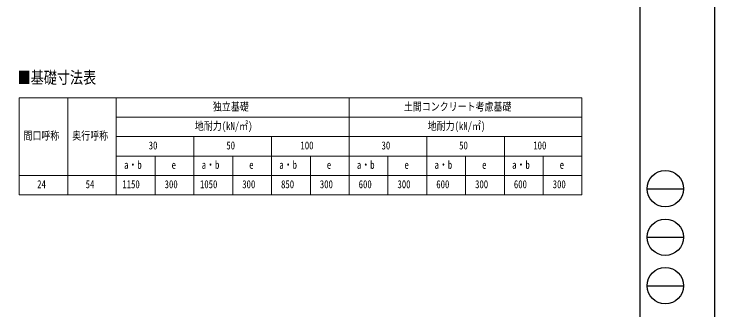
# Model space of a CAD drawing. Units: millimetres, scale not verified. Extents: x -10512 to 10512, y -7425 to 7425.
# Drawn here: x 3287 to 10512, y -2875 to 176 of the extents above; entities that cross this region are included whole.
import ezdxf
from ezdxf.enums import TextEntityAlignment as Align

# ---------------------------------------------------------------- set-up
doc = ezdxf.new("R2010")
doc.units = ezdxf.units.MM
doc.header["$LTSCALE"] = 40
doc.layers.add('0-1_TABLE1', color=7, linetype='Continuous', lineweight=18)
doc.layers.add('0-2_USER1', color=3, linetype='Continuous')
doc.layers.add('0-7_YKK_ZWAK', color=7, linetype='Continuous')
doc.styles.add('ＭＳ ゴシック', font='')
doc.styles.get('ＭＳ ゴシック').set_extended_font_data('MS Gothic')

msp = doc.modelspace()

# ---------------------------------------------------------------- linework, layer by layer
at = {"layer": '0-1_TABLE1'}
for p, q in [((3341.76, -688.58), (9141.76, -688.58)), ((3341.76, -688.58), (3341.76, -1688.58)), ((3841.76, -688.58), (3841.76, -1688.58)), ((4341.76, -688.58), (4341.76, -1688.58)), ((6741.76, -688.58), (6741.76, -1688.58)), ((4341.76, -888.58), (9141.76, -888.58)), ((4341.76, -1088.58), (9141.76, -1088.58)), ((5141.76, -1088.58), (5141.76, -1688.58)), ((5941.76, -1088.58), (5941.76, -1688.58)), ((7541.76, -1088.58), (7541.76, -1688.58)), ((8341.76, -1088.58), (8341.76, -1688.58)), ((4341.76, -1288.58), (9141.76, -1288.58)), ((4741.76, -1288.58), (4741.76, -1688.58)), ((5541.76, -1288.58), (5541.76, -1688.58)), ((6341.76, -1288.58), (6341.76, -1688.58)), ((7141.76, -1288.58), (7141.76, -1688.58)), ((7941.76, -1288.58), (7941.76, -1688.58)), ((8741.76, -1288.58), (8741.76, -1688.58)), ((3341.76, -1488.58), (9141.76, -1488.58)), ((3341.76, -1688.58), (9141.76, -1688.58))]:
    msp.add_line(p, q, dxfattribs=at)
msp.add_lwpolyline([(9141.76, -688.58), (9141.76, -1288.58), (9141.76, -1688.58)], dxfattribs=at)
at = {"layer": '0-7_YKK_ZWAK'}
for p, q in [((9737.55, 6937.5), (9737.55, -6312.5)), ((9812.55, -1625), (10187.55, -1625)), ((9812.55, -2125), (10187.55, -2125)), ((9812.55, -2625), (10187.55, -2625))]:
    msp.add_line(p, q, dxfattribs=at)
msp.add_lwpolyline([(-10512.5, -7425), (10512.5, -7425), (10512.5, 7425), (-10512.5, 7425)], close=True, dxfattribs=at)
for centre in [(10000.05, -1625), (10000.05, -2125), (10000.05, -2625)]:
    msp.add_circle(centre, 187.5, dxfattribs=at)

# ---------------------------------------------------------------- texts
at = {"layer": '0-1_TABLE1', "style": 'ＭＳ ゴシック', "width": 0.8}
for s, p in [('独立基礎', (5337.76, -844.83)), ('土間コンクリート考慮基礎', (7305.76, -844.83)), ('地耐力(kN/㎡)', (5151.76, -1044.83)), ('地耐力(kN/㎡)', (7551.76, -1044.83)), ('間口呼称', (3384.76, -1144.83)), ('奥行呼称', (3887.76, -1144.83)), ('30', (4675.76, -1244.83)), ('50', (5475.76, -1244.83)), ('100', (6239.76, -1244.83)), ('30', (7075.76, -1244.83)), ('50', (7875.76, -1244.83)), ('100', (8639.76, -1244.83)), ('a・b', (4421.76, -1444.83)), ('e', (4911.76, -1444.83)), ('a・b', (5221.76, -1444.83)), ('e', (5711.76, -1444.83)), ('a・b', (6021.76, -1444.83)), ('e', (6511.76, -1444.83)), ('a・b', (6821.76, -1444.83)), ('e', (7311.76, -1444.83)), ('a・b', (7621.76, -1444.83)), ('e', (8111.76, -1444.83)), ('a・b', (8421.76, -1444.83)), ('e', (8911.76, -1444.83)), ('24', (3525.76, -1644.83)), ('54', (4025.76, -1644.83)), ('1150', (4403.76, -1644.83)), ('300', (4839.76, -1644.83)), ('1050', (5203.76, -1644.83)), ('300', (5639.76, -1644.83)), ('850', (6039.76, -1644.83)), ('300', (6439.76, -1644.83)), ('600', (6839.76, -1644.83)), ('300', (7239.76, -1644.83)), ('600', (7639.76, -1644.83)), ('300', (8039.76, -1644.83)), ('600', (8439.76, -1644.83)), ('300', (8839.76, -1644.83))]:
    msp.add_text(s, height=82.48, dxfattribs=at).set_placement(p, align=Align.BOTTOM_LEFT)
at = {"layer": '0-2_USER1', "style": 'ＭＳ ゴシック', "width": 0.8}
msp.add_text('■基礎寸法表', height=123.8, dxfattribs=at).set_placement((3323.76, -578.38), align=Align.BOTTOM_LEFT)

doc.saveas('drawing.dxf')
